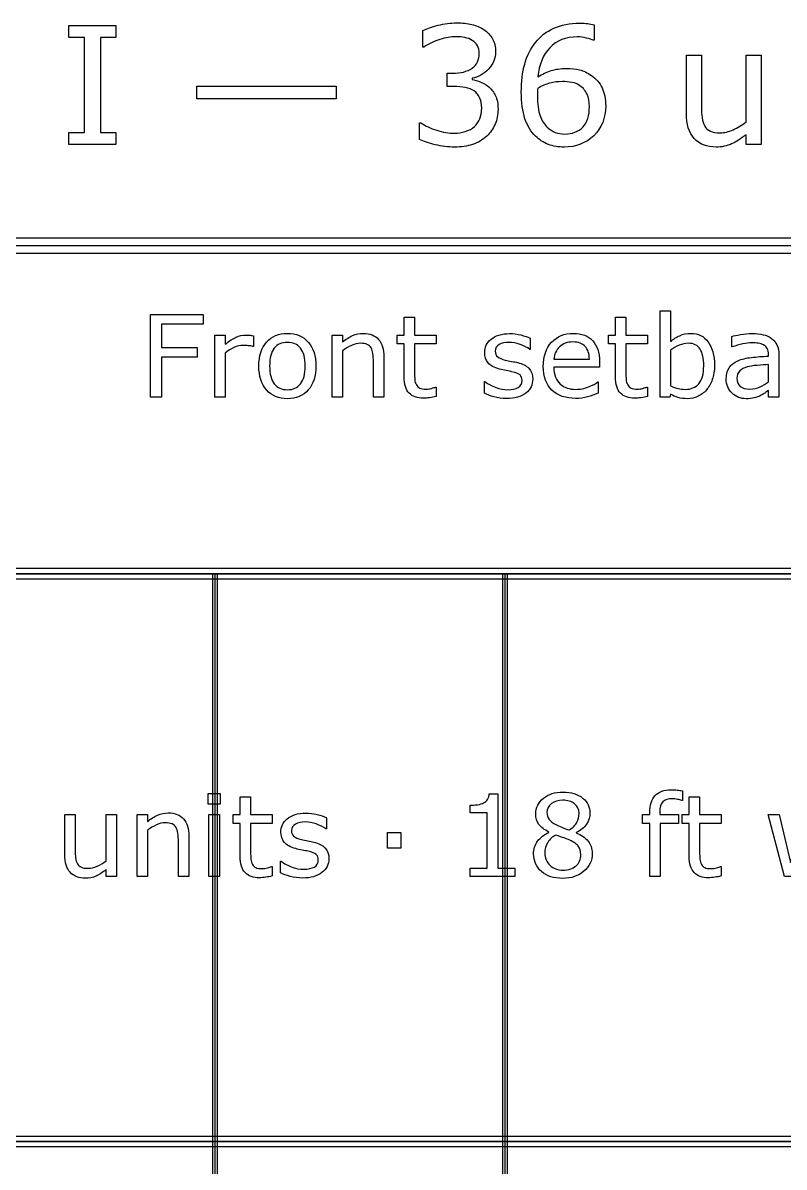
# Model space of a CAD drawing. Extents: x -13 to 750, y 12 to 2314.
# Drawn here: x 103.8 to 164.1, y 2222.9 to 2313.5 of the extents above; entities that cross this region are included whole.
import ezdxf

# ---------------------------------------------------------------- set-up
doc = ezdxf.new("R2010")
doc.units = 0
doc.layers.get('0').update_dxf_attribs({"linetype": 'CONTINUOUS'})

msp = doc.modelspace()

# ---------------------------------------------------------------- linework, layer by layer
at = {"color": 7}
for points in [[(111.15381, 2303.89), (107.42139, 2303.89), (107.42139, 2304.854844), (108.65918, 2304.854844), (108.65918, 2312.376816), (107.42139, 2312.376816), (107.42139, 2313.34166), (111.15381, 2313.34166), (111.15381, 2312.376816), (109.91602, 2312.376816), (109.91602, 2304.854844), (111.15381, 2304.854844)], [(128.62256, 2307.520859), (117.56494, 2307.520859), (117.56494, 2308.536484), (128.62256, 2308.536484)], [(140.75289, 2308.441268), (140.75289, 2308.441268)], [(149.98875, 2306.955919), (149.98875, 2306.955919)], [(43.400391, 2296.489609), (43.400391, 1844.29039), (268.59961, 1844.29039), (268.59961, 2296.489609)], [(44, 2295.89), (268, 2295.89), (268, 2269.89), (44, 2269.89)], [(44.599609, 2295.290391), (267.40039, 2295.290391), (267.40039, 1845.48961), (44.599609, 1845.48961)], [(118.06421, 2289.66002), (114.75513, 2289.66002), (114.75513, 2287.814316), (117.59839, 2287.814316), (117.59839, 2287.040879), (114.75513, 2287.040879), (114.75513, 2283.89), (113.88501, 2283.89), (113.88501, 2290.433457), (118.06421, 2290.433457)], [(126.16333, 2286.342148), (126.16333, 2286.342148)], [(127.01587, 2286.342148), (127.01587, 2286.342148)], [(157.7644, 2286.359738), (157.7644, 2286.359738)], [(158.61694, 2286.381699), (158.61694, 2286.381699)], [(144.20719, 2285.305034), (144.20719, 2285.305034)], [(162.89722, 2285.098494), (162.89722, 2285.098494)], [(43.599609, 2270.290391), (43.599609, 2224.489609), (268.40039, 2224.489609), (268.40039, 2270.290391)], [(44, 2269.89), (268, 2269.89), (268, 2224.89), (44, 2224.89)], [(118.80078, 2269.89), (118.80078, 2011.89), (119.19922, 2011.89), (119.19922, 2269.89)], [(141.80078, 2269.89), (141.80078, 2011.89), (142.19922, 2011.89), (142.19922, 2269.89)], [(44.400391, 2269.489609), (267.59961, 2269.489609), (267.59961, 2225.290391), (44.400391, 2225.290391)], [(119.40674, 2251.620469), (118.4751, 2251.620469), (118.4751, 2252.477402), (119.40674, 2252.477402)], [(119.354, 2245.89), (118.52783, 2245.89), (118.52783, 2250.798691), (119.354, 2250.798691)], [(147.87891, 2250.908555), (147.87891, 2250.908555)], [(169.48242, 2250.798691), (168.20361, 2245.89), (167.43896, 2245.89), (166.17773, 2249.673691), (164.92529, 2245.89), (164.16504, 2245.89), (162.87305, 2250.798691), (163.73437, 2250.798691), (164.63525, 2246.997422), (165.86133, 2250.798691), (166.54248, 2250.798691), (167.79932, 2246.997422), (168.65186, 2250.798691)], [(133.7373, 2248.1356), (132.68701, 2248.1356), (132.68701, 2249.379253), (133.7373, 2249.379253)], [(128.04199, 2247.305044), (128.04199, 2247.305044)], [(148.01514, 2247.630234), (148.01514, 2247.630234)], [(148.92041, 2247.71373), (148.92041, 2247.71373)], [(44, 2224.89), (268, 2224.89), (268, 2198.89), (44, 2198.89)]]:
    msp.add_lwpolyline(points, close=True, dxfattribs=at)
for points in [[(149.06836, 2313.373397), (149.06836, 2312.160995), (149.00486, 2312.160995)], [(135.56053, 2311.615099), (135.49703, 2311.615099), (135.49703, 2312.941759)], [(156.38721, 2306.378281), (156.38721, 2310.980332), (157.58057, 2310.980332), (157.58057, 2306.943223)], [(161.12258, 2305.686387), (161.12258, 2310.980332), (162.31594, 2310.980332), (162.31592, 2303.89)], [(137.97898, 2308.492049), (137.40769, 2308.492049), (137.40769, 2309.54576), (137.85203, 2309.54576)], [(139.38814, 2309.14586), (139.38814, 2309.05699)], [(148.70049, 2306.905142), (148.7002, 2306.905138)], [(135.22412, 2304.289902), (135.22412, 2305.616563), (135.31932, 2305.616563)], [(162.31592, 2303.89), (161.12256, 2303.89), (161.12256, 2304.677109)], [(155.12329, 2284.118521), (155.07056, 2283.89), (154.29712, 2283.89), (154.29712, 2290.727891), (155.12329, 2290.727891), (155.12329, 2288.284531)], [(134.00757, 2285.49401), (134.00757, 2288.104361), (133.44946, 2288.104361), (133.44946, 2288.798697), (134.00757, 2288.798697), (134.00757, 2290.209342), (134.83374, 2290.209342), (134.83374, 2288.798697), (136.53882, 2288.798697), (136.53882, 2288.104361), (134.83374, 2288.104361), (134.83374, 2285.867545)], [(150.76831, 2285.49401), (150.76831, 2288.104361), (150.21021, 2288.104361), (150.21021, 2288.798697), (150.76831, 2288.798697), (150.76831, 2290.209342), (151.59448, 2290.209342), (151.59448, 2288.798697), (153.29956, 2288.798697), (153.29956, 2288.104361), (151.59448, 2288.104361), (151.59448, 2285.867545)], [(119.81767, 2287.374857), (119.81767, 2283.89), (118.9915, 2283.89), (118.9915, 2288.798691), (119.81767, 2288.798691), (119.81767, 2288.073594)], [(122.05448, 2288.745961), (122.05444, 2287.897813)], [(129.1208, 2287.555044), (129.1208, 2283.89), (128.29463, 2283.89), (128.29463, 2288.798691), (129.1208, 2288.798691), (129.1208, 2288.25377)], [(160.02759, 2287.853873), (159.98369, 2287.853873), (159.98369, 2288.693229)], [(122.05444, 2287.897813), (122.01054, 2287.897813)], [(144.01388, 2288.548198), (144.01388, 2287.664897), (143.96988, 2287.664897)], [(132.39912, 2287.076035), (132.39917, 2283.89)], [(145.88159, 2286.89147), (148.69409, 2286.89147)], [(155.12329, 2287.590202), (155.12329, 2284.777702)], [(162.89722, 2287.133166), (162.89722, 2287.260607)], [(163.71904, 2287.22106), (163.71899, 2283.89)], [(132.39917, 2283.89), (131.573, 2283.89), (131.573, 2286.684922)], [(149.49829, 2286.258657), (145.88159, 2286.258657)], [(149.49825, 2286.7069), (149.49829, 2286.258657)], [(162.89722, 2285.098496), (162.89722, 2286.465195)], [(140.37085, 2284.184439), (140.37085, 2285.11168), (140.41475, 2285.11168)], [(149.35767, 2285.089712), (149.40157, 2285.089712), (149.40157, 2284.188833)], [(136.49489, 2284.67663), (136.53879, 2284.67663), (136.53882, 2283.93395)], [(153.25564, 2284.67663), (153.29954, 2284.67663), (153.29956, 2283.93395)], [(163.71899, 2283.89), (162.89722, 2283.89), (162.89722, 2284.412949)], [(119, 2269.89), (119, 2011.89)], [(142, 2269.89), (142, 2011.89)], [(140.75977, 2252.455434), (141.44092, 2252.455434), (141.44092, 2246.557973), (142.77686, 2246.557973), (142.77686, 2245.89)], [(156.07466, 2252.683946), (156.07471, 2251.928086)], [(121.00635, 2247.494), (121.00635, 2250.104351), (120.44824, 2250.104351), (120.44824, 2250.798687), (121.00635, 2250.798687), (121.00635, 2252.209332), (121.83252, 2252.209332), (121.83252, 2250.798687), (123.5376, 2250.798687), (123.5376, 2250.104351), (121.83252, 2250.104351), (121.83252, 2247.867535)], [(142.77686, 2245.89), (139.23486, 2245.89), (139.23486, 2246.557969), (140.59717, 2246.557969), (140.59717, 2250.943711), (139.23486, 2250.943711), (139.23486, 2251.541367)], [(156.07471, 2251.928086), (156.03071, 2251.928086)], [(156.61523, 2247.494005), (156.61523, 2250.104356), (156.05713, 2250.104356), (156.05713, 2250.798692), (156.61523, 2250.798692), (156.61523, 2252.209337), (157.44141, 2252.209337), (157.44141, 2250.798692), (159.14648, 2250.798692), (159.14648, 2250.104356), (157.44141, 2250.104356), (157.44141, 2247.86754)], [(107.09326, 2247.612656), (107.09326, 2250.798691), (107.91943, 2250.798691), (107.91943, 2248.00377)], [(110.37162, 2247.133652), (110.37162, 2250.798691), (111.19779, 2250.798691), (111.19775, 2245.89)], [(113.64985, 2249.555044), (113.64985, 2245.89), (112.82368, 2245.89), (112.82368, 2250.798691), (113.64985, 2250.798691), (113.64985, 2250.25377)], [(154.27729, 2250.965687), (154.27729, 2250.798694), (155.76704, 2250.798694), (155.76704, 2250.104358), (154.30366, 2250.104358), (154.30366, 2245.89), (153.47749, 2245.89), (153.47749, 2250.104355), (152.91938, 2250.104355), (152.91938, 2250.798691), (153.47749, 2250.798691), (153.47749, 2250.961289)], [(127.84859, 2250.548208), (127.84859, 2249.664907), (127.80469, 2249.664907)], [(116.92817, 2249.076035), (116.92822, 2245.89)], [(145.47949, 2249.383652), (145.47949, 2249.410022)], [(147.65479, 2249.374865), (147.65479, 2249.348495)], [(116.92822, 2245.89), (116.10205, 2245.89), (116.10205, 2248.684922)], [(124.20557, 2246.184429), (124.20557, 2247.11168), (124.24947, 2247.11168)], [(111.19775, 2245.89), (110.37158, 2245.89), (110.37158, 2246.434922)], [(123.49367, 2246.67662), (123.53757, 2246.67662), (123.5376, 2245.93394)], [(159.10257, 2246.676625), (159.14647, 2246.676625), (159.14648, 2245.933945)]]:
    msp.add_lwpolyline(points, dxfattribs=at)
for points in [[(135.49703, 2312.941759), (135.797483, 2313.089871), (136.197387, 2313.225288), (136.69674, 2313.348009)], [(136.69674, 2313.348009), (137.20032, 2313.474962), (137.686973, 2313.538438), (138.1567, 2313.538438)], [(138.1567, 2313.538438), (138.61796, 2313.538438), (139.02421, 2313.49612), (139.37545, 2313.411485)], [(139.37545, 2313.411485), (139.726683, 2313.32685), (140.044067, 2313.191433), (140.3276, 2313.005235)], [(145.86914, 2313.113145), (146.457353, 2313.383978), (147.1429, 2313.519395), (147.92578, 2313.519395)], [(147.92578, 2313.519395), (148.175453, 2313.519395), (148.384927, 2313.508815), (148.5542, 2313.487655)], [(148.5542, 2313.487655), (148.723473, 2313.466495), (148.89486, 2313.428409), (149.06836, 2313.373397)], [(136.84275, 2312.224474), (136.38995, 2312.080593), (135.962543, 2311.877468), (135.56053, 2311.615099)], [(138.12498, 2312.440294), (137.72296, 2312.440294), (137.29555, 2312.368354), (136.84275, 2312.224474)], [(138.82957, 2312.376814), (138.62221, 2312.419134), (138.387347, 2312.440294), (138.12498, 2312.440294)], [(139.41355, 2312.148299), (139.231583, 2312.258325), (139.036923, 2312.334497), (138.82957, 2312.376814)], [(140.3276, 2313.005235), (140.632287, 2312.80211), (140.862917, 2312.556668), (141.01949, 2312.268907)], [(141.01949, 2312.268907), (141.176063, 2311.981147), (141.25435, 2311.644721), (141.25435, 2311.25963)], [(144.42822, 2311.995957), (144.80062, 2312.474147), (145.280927, 2312.846543), (145.86914, 2313.113145)], [(147.73533, 2312.427599), (146.825503, 2312.427599), (146.099757, 2312.141954), (145.55809, 2311.570665)], [(148.46531, 2312.338729), (148.22833, 2312.397976), (147.985003, 2312.427599), (147.73533, 2312.427599)], [(149.00486, 2312.160995), (148.886373, 2312.224468), (148.706523, 2312.283713), (148.46531, 2312.338729)], [(139.8198, 2311.723006), (139.722473, 2311.896509), (139.587057, 2312.038273), (139.41355, 2312.148299)], [(139.9658, 2311.126326), (139.9658, 2311.354842), (139.917133, 2311.553735), (139.8198, 2311.723006)], [(143.56494, 2310.269395), (143.746907, 2310.916856), (144.034667, 2311.492376), (144.42822, 2311.995957)], [(145.55809, 2311.570665), (145.016423, 2311.003608), (144.701153, 2310.235541), (144.61228, 2309.266466)], [(139.38816, 2309.945662), (139.773253, 2310.216495), (139.9658, 2310.61005), (139.9658, 2311.126326)], [(141.25435, 2311.25963), (141.25435, 2310.734891), (141.068153, 2310.275743), (140.69576, 2309.882188)], [(137.85203, 2309.54576), (138.495257, 2309.54576), (139.0073, 2309.679061), (139.38816, 2309.945662)], [(140.69576, 2309.882188), (140.327593, 2309.492865), (139.89172, 2309.247423), (139.38814, 2309.14586)], [(143.29834, 2308.041367), (143.29834, 2308.879258), (143.387207, 2309.621934), (143.56494, 2310.269395)], [(144.61228, 2309.266466), (144.967753, 2309.482286), (145.316877, 2309.645209), (145.65965, 2309.755235)], [(145.65965, 2309.755235), (146.006657, 2309.869493), (146.406557, 2309.926622), (146.85935, 2309.926622)], [(146.85935, 2309.926622), (147.26137, 2309.926622), (147.614723, 2309.888536), (147.91941, 2309.812364)], [(147.91941, 2309.812364), (148.22833, 2309.740424), (148.543597, 2309.592312), (148.86521, 2309.368028)], [(139.38814, 2309.05699), (139.591267, 2309.023137), (139.824017, 2308.951197), (140.08639, 2308.84117)], [(140.08639, 2308.84117), (140.348757, 2308.735375), (140.570923, 2308.602075), (140.75289, 2308.441268)], [(145.55811, 2308.758657), (145.24919, 2308.674022), (144.931807, 2308.542837), (144.60596, 2308.365103)], [(146.56104, 2308.88561), (146.201333, 2308.88561), (145.867023, 2308.843292), (145.55811, 2308.758657)], [(147.30371, 2308.82213), (147.06673, 2308.86445), (146.819173, 2308.88561), (146.56104, 2308.88561)], [(147.95117, 2308.555528), (147.75651, 2308.690945), (147.54069, 2308.779812), (147.30371, 2308.82213)], [(148.86521, 2309.368028), (149.23761, 2309.10989), (149.516907, 2308.784044), (149.7031, 2308.390489)], [(138.85496, 2308.415879), (138.584127, 2308.466659), (138.292133, 2308.492049), (137.97898, 2308.492049)], [(139.54685, 2308.149277), (139.356423, 2308.280462), (139.125793, 2308.36933), (138.85496, 2308.415879)], [(139.99119, 2307.622422), (139.885397, 2307.846706), (139.737283, 2308.022324), (139.54685, 2308.149277)], [(140.75293, 2308.44127), (140.956057, 2308.259303), (141.12321, 2308.030788), (141.25439, 2307.755723)], [(141.25439, 2307.755723), (141.385577, 2307.480658), (141.45117, 2307.125189), (141.45117, 2306.689316)], [(143.59033, 2305.946641), (143.39567, 2306.526394), (143.29834, 2307.224636), (143.29834, 2308.041367)], [(144.58686, 2308.092153), (144.58286, 2308.007518), (144.58086, 2307.899608), (144.58086, 2307.768423)], [(144.58086, 2307.768423), (144.58086, 2307.099803), (144.648567, 2306.570832), (144.78398, 2306.181509)], [(144.60596, 2308.365103), (144.597493, 2308.272004), (144.591127, 2308.18102), (144.58686, 2308.092153)], [(148.52246, 2307.882677), (148.4082, 2308.140815), (148.21777, 2308.365099), (147.95117, 2308.555528)], [(148.7002, 2306.905138), (148.7002, 2307.298693), (148.640953, 2307.624539), (148.52246, 2307.882677)], [(149.7031, 2308.390489), (149.893533, 2307.996934), (149.98875, 2307.518744), (149.98875, 2306.955919)], [(140.15623, 2306.784531), (140.15623, 2307.123073), (140.101217, 2307.40237), (139.99119, 2307.622422)], [(140.01023, 2305.933945), (140.107563, 2306.158229), (140.15623, 2306.441758), (140.15623, 2306.784531)], [(148.17363, 2305.286489), (148.52487, 2305.663117), (148.70049, 2306.202668), (148.70049, 2306.905142)], [(149.98877, 2306.955918), (149.98877, 2305.995306), (149.671387, 2305.210313), (149.03662, 2304.600938)], [(157.58057, 2306.943223), (157.58057, 2306.583522), (157.597503, 2306.274603), (157.63137, 2306.016465)], [(139.57859, 2305.318223), (139.773257, 2305.504421), (139.917137, 2305.709662), (140.01023, 2305.933945)], [(141.45117, 2306.689316), (141.45117, 2306.257675), (141.372883, 2305.862005), (141.21631, 2305.502305)], [(144.43457, 2304.550156), (144.070637, 2304.901393), (143.789223, 2305.366888), (143.59033, 2305.946641)], [(144.78398, 2306.181509), (144.923627, 2305.796418), (145.114057, 2305.49173), (145.35527, 2305.267446)], [(157.00928, 2304.372422), (156.594567, 2304.829453), (156.38721, 2305.498073), (156.38721, 2306.378281)], [(157.63137, 2306.016465), (157.665237, 2305.762558), (157.737177, 2305.544622), (157.84719, 2305.362656)], [(135.31932, 2305.616563), (135.67902, 2305.379584), (136.102197, 2305.182806), (136.58885, 2305.02623)], [(136.58885, 2305.02623), (137.075503, 2304.869655), (137.54523, 2304.791367), (137.99803, 2304.791367)], [(138.84861, 2304.924668), (139.14907, 2305.013535), (139.392397, 2305.14472), (139.57859, 2305.318223)], [(141.21631, 2305.502305), (141.059737, 2305.142604), (140.839683, 2304.829453), (140.55615, 2304.562852)], [(145.35527, 2305.267446), (145.54993, 2305.081249), (145.759403, 2304.943716), (145.98369, 2304.854849)], [(146.72636, 2304.727896), (147.339967, 2304.727896), (147.82239, 2304.914094), (148.17363, 2305.286489)], [(157.84719, 2305.362656), (157.961443, 2305.176458), (158.109553, 2305.041041), (158.29152, 2304.956406)], [(159.08498, 2304.829453), (159.3939, 2304.829453), (159.730327, 2304.909857), (160.09426, 2305.070664)], [(160.09426, 2305.070664), (160.46242, 2305.231471), (160.805193, 2305.436712), (161.12258, 2305.686387)], [(136.47461, 2303.883652), (135.966797, 2304.006373), (135.549967, 2304.14179), (135.22412, 2304.289902)], [(137.99803, 2304.791367), (138.26463, 2304.791367), (138.548157, 2304.835801), (138.84861, 2304.924668)], [(140.55615, 2304.562852), (140.23877, 2304.266628), (139.86426, 2304.046576), (139.43262, 2303.902695)], [(145.44385, 2303.909043), (145.06299, 2304.052923), (144.726563, 2304.266627), (144.43457, 2304.550156)], [(145.98369, 2304.854849), (146.212203, 2304.770214), (146.45976, 2304.727896), (146.72636, 2304.727896)], [(149.03662, 2304.600938), (148.406087, 2303.995795), (147.631673, 2303.693223), (146.71338, 2303.693223)], [(158.74854, 2303.693223), (158.003747, 2303.693223), (157.423993, 2303.919623), (157.00928, 2304.372422)], [(158.29152, 2304.956406), (158.473487, 2304.871771), (158.737973, 2304.829453), (159.08498, 2304.829453)], [(161.12256, 2304.677109), (160.72054, 2304.359726), (160.33545, 2304.1164), (159.96729, 2303.947129)], [(138.02344, 2303.693223), (137.4987, 2303.693223), (136.982423, 2303.756699), (136.47461, 2303.883652)], [(139.43262, 2303.902695), (139.005207, 2303.763047), (138.53548, 2303.693223), (138.02344, 2303.693223)], [(146.71338, 2303.693223), (146.247887, 2303.693223), (145.82471, 2303.765163), (145.44385, 2303.909043)], [(159.96729, 2303.947129), (159.599123, 2303.777858), (159.192873, 2303.693223), (158.74854, 2303.693223)], [(120.68339, 2288.631699), (120.935343, 2288.743027), (121.19169, 2288.798691), (121.45243, 2288.798691)], [(121.45243, 2288.798691), (121.595983, 2288.798691), (121.699987, 2288.794298), (121.76444, 2288.785511)], [(121.76444, 2288.785511), (121.828907, 2288.779644), (121.925587, 2288.766461), (122.05448, 2288.745961)], [(123.09595, 2288.236191), (123.506103, 2288.702012), (124.05835, 2288.934922), (124.75269, 2288.934922)], [(124.75269, 2288.934922), (125.441163, 2288.934922), (125.990477, 2288.702012), (126.40063, 2288.236191)], [(129.1208, 2288.25377), (129.378613, 2288.467637), (129.645213, 2288.634629), (129.9206, 2288.754746)], [(129.9206, 2288.754746), (130.195993, 2288.874863), (130.47871, 2288.934922), (130.76875, 2288.934922)], [(130.76875, 2288.934922), (131.299023, 2288.934922), (131.70332, 2288.775254), (131.98164, 2288.455918)], [(140.89815, 2288.469097), (141.062217, 2288.606792), (141.270227, 2288.715191), (141.52218, 2288.794292)], [(141.52218, 2288.794292), (141.77706, 2288.876323), (142.06124, 2288.917339), (142.37472, 2288.917339)], [(142.37472, 2288.917339), (142.667687, 2288.917339), (142.963583, 2288.880718), (143.26241, 2288.807475)], [(143.26241, 2288.807475), (143.56417, 2288.737163), (143.81466, 2288.650737), (144.01388, 2288.548198)], [(145.69698, 2288.227407), (146.136433, 2288.699087), (146.713583, 2288.934927), (147.42843, 2288.934927)], [(147.42843, 2288.934927), (148.090537, 2288.934927), (148.6003, 2288.741568), (148.95772, 2288.354849)], [(155.12329, 2288.284531), (155.354737, 2288.474961), (155.60083, 2288.630235), (155.86157, 2288.750352)], [(155.86157, 2288.750352), (156.122317, 2288.873399), (156.415287, 2288.934922), (156.74048, 2288.934922)], [(156.74048, 2288.934922), (157.32056, 2288.934922), (157.77759, 2288.712266), (158.11157, 2288.266953)], [(159.98369, 2288.693229), (160.144823, 2288.737176), (160.377733, 2288.785515), (160.68242, 2288.838248)], [(160.68242, 2288.838248), (160.987107, 2288.890981), (161.2874, 2288.917348), (161.5833, 2288.917348)], [(161.5833, 2288.917348), (161.929007, 2288.917348), (162.2293, 2288.888051), (162.48418, 2288.829458)], [(162.48418, 2288.829458), (162.741993, 2288.773791), (162.96465, 2288.677112), (163.15215, 2288.539419)], [(119.81767, 2288.073594), (120.14579, 2288.337266), (120.434363, 2288.523301), (120.68339, 2288.631699)], [(120.50321, 2287.809916), (120.26591, 2287.698588), (120.037397, 2287.553568), (119.81767, 2287.374857)], [(121.2415, 2287.981303), (120.986613, 2287.981303), (120.740517, 2287.924174), (120.50321, 2287.809916)], [(121.65019, 2287.959333), (121.53593, 2287.97398), (121.3997, 2287.981303), (121.2415, 2287.981303)], [(122.01054, 2287.897813), (121.887493, 2287.927113), (121.767377, 2287.94762), (121.65019, 2287.959333)], [(122.48511, 2286.342148), (122.48511, 2287.141953), (122.688723, 2287.7733), (123.09595, 2288.236191)], [(123.70679, 2287.757188), (123.460697, 2287.449571), (123.33765, 2286.977891), (123.33765, 2286.342148)], [(124.75269, 2288.223008), (124.304443, 2288.223008), (123.95581, 2288.067735), (123.70679, 2287.757188)], [(125.78979, 2287.757188), (125.54077, 2288.067735), (125.19507, 2288.223008), (124.75269, 2288.223008)], [(126.16333, 2286.342148), (126.16333, 2286.977891), (126.038817, 2287.449571), (125.78979, 2287.757188)], [(126.40063, 2288.236191), (126.81079, 2287.7733), (127.01587, 2287.141953), (127.01587, 2286.342148)], [(129.82832, 2287.981314), (129.582227, 2287.869985), (129.346387, 2287.727895), (129.1208, 2287.555044)], [(130.53584, 2288.148306), (130.310253, 2288.148306), (130.074413, 2288.092642), (129.82832, 2287.981314)], [(131.07197, 2288.056016), (130.934277, 2288.117543), (130.755567, 2288.148306), (130.53584, 2288.148306)], [(131.38838, 2287.783555), (131.315133, 2287.906602), (131.209663, 2287.997422), (131.07197, 2288.056016)], [(131.5334, 2287.317734), (131.507067, 2287.516953), (131.458727, 2287.672227), (131.38838, 2287.783555)], [(131.98164, 2288.455918), (132.25996, 2288.136582), (132.39912, 2287.676621), (132.39912, 2287.076035)], [(140.39278, 2287.418804), (140.39278, 2287.620952), (140.433797, 2287.811382), (140.51583, 2287.990093)], [(140.51583, 2287.990093), (140.60079, 2288.168804), (140.72823, 2288.328472), (140.89815, 2288.469097)], [(141.54849, 2288.042827), (141.340483, 2287.928569), (141.23648, 2287.757182), (141.23648, 2287.528667)], [(142.31314, 2288.218608), (142.011387, 2288.218608), (141.756503, 2288.160014), (141.54849, 2288.042827)], [(143.20084, 2288.056011), (142.89908, 2288.164409), (142.60318, 2288.218608), (142.31314, 2288.218608)], [(143.96988, 2287.664897), (143.75894, 2287.820171), (143.502593, 2287.950542), (143.20084, 2288.056011)], [(145.0422, 2286.315786), (145.0422, 2287.118521), (145.26046, 2287.755728), (145.69698, 2288.227407)], [(146.32544, 2287.862661), (146.0647, 2287.601919), (145.91675, 2287.278189), (145.88159, 2286.89147)], [(147.38452, 2288.253775), (146.94214, 2288.253775), (146.589113, 2288.123404), (146.32544, 2287.862661)], [(148.3645, 2287.897818), (148.150633, 2288.135123), (147.823973, 2288.253775), (147.38452, 2288.253775)], [(148.69409, 2286.89147), (148.691423, 2287.325063), (148.58156, 2287.660513), (148.3645, 2287.897818)], [(148.95772, 2288.354849), (149.318073, 2287.96813), (149.49825, 2287.418814), (149.49825, 2286.7069)], [(155.80884, 2287.990105), (155.562747, 2287.887566), (155.33423, 2287.754265), (155.12329, 2287.590202)], [(156.53833, 2288.148308), (156.298097, 2288.148308), (156.054933, 2288.095574), (155.80884, 2287.990105)], [(157.47437, 2287.691277), (157.28101, 2287.995964), (156.968997, 2288.148308), (156.53833, 2288.148308)], [(158.11157, 2288.266953), (158.448483, 2287.82164), (158.61694, 2287.193222), (158.61694, 2286.381699)], [(160.85376, 2288.099967), (160.58716, 2288.0443), (160.31177, 2287.962269), (160.02759, 2287.853873)], [(161.57886, 2288.187857), (161.36206, 2288.187857), (161.12036, 2288.15856), (160.85376, 2288.099967)], [(162.09302, 2288.152697), (161.928953, 2288.176137), (161.757567, 2288.187857), (161.57886, 2288.187857)], [(162.51489, 2288.016467), (162.397703, 2288.08385), (162.25708, 2288.12926), (162.09302, 2288.152697)], [(162.79614, 2287.726428), (162.731673, 2287.849475), (162.637923, 2287.946154), (162.51489, 2288.016467)], [(163.15215, 2288.539419), (163.336723, 2288.404654), (163.477347, 2288.230337), (163.57402, 2288.01647)], [(163.57402, 2288.01647), (163.6707, 2287.802603), (163.71904, 2287.537466), (163.71904, 2287.22106)], [(131.573, 2286.684922), (131.573, 2286.910508), (131.5598, 2287.121445), (131.5334, 2287.317734)], [(140.66085, 2286.601421), (140.482137, 2286.824077), (140.39278, 2287.096538), (140.39278, 2287.418804)], [(141.23648, 2287.528667), (141.23648, 2287.326518), (141.29947, 2287.174175), (141.42545, 2287.071636)], [(141.42545, 2287.071636), (141.548497, 2286.969097), (141.747713, 2286.8856), (142.0231, 2286.821147)], [(157.7644, 2286.359734), (157.7644, 2286.945671), (157.667723, 2287.389519), (157.47437, 2287.691277)], [(160.47144, 2286.759631), (160.770267, 2286.891467), (161.129153, 2286.980822), (161.5481, 2287.027697)], [(161.5481, 2287.027697), (161.96704, 2287.07457), (162.416747, 2287.109727), (162.89722, 2287.133166)], [(162.89722, 2287.260607), (162.89722, 2287.448107), (162.863527, 2287.603381), (162.79614, 2287.726428)], [(123.09595, 2284.448105), (122.688723, 2284.910996), (122.48511, 2285.542343), (122.48511, 2286.342148)], [(123.33765, 2286.342148), (123.33765, 2285.726914), (123.46216, 2285.259629), (123.71118, 2284.940293)], [(125.7854, 2284.935898), (126.037353, 2285.252305), (126.16333, 2285.721055), (126.16333, 2286.342148)], [(127.01587, 2286.342148), (127.01587, 2285.542343), (126.81079, 2284.910996), (126.40063, 2284.448105)], [(141.57931, 2286.100444), (141.148643, 2286.214702), (140.84249, 2286.381694), (140.66085, 2286.601421)], [(142.09347, 2285.986186), (141.90597, 2286.021346), (141.734583, 2286.059432), (141.57931, 2286.100444)], [(142.0231, 2286.821147), (142.175447, 2286.785994), (142.34537, 2286.750838), (142.53287, 2286.715679)], [(142.55489, 2285.893906), (142.437703, 2285.920273), (142.283897, 2285.951033), (142.09347, 2285.986186)], [(142.53287, 2286.715679), (142.723297, 2286.680519), (142.8815, 2286.648292), (143.00748, 2286.618999)], [(143.00748, 2286.618999), (143.391267, 2286.531108), (143.687163, 2286.380229), (143.89517, 2286.166362)], [(143.89517, 2286.166362), (144.103183, 2285.949565), (144.20719, 2285.662456), (144.20719, 2285.305034)], [(145.72774, 2284.434927), (145.270713, 2284.87731), (145.0422, 2285.504263), (145.0422, 2286.315786)], [(145.88159, 2286.258657), (145.88159, 2285.9569), (145.927, 2285.693228), (146.01782, 2285.467642)], [(157.37329, 2284.944699), (157.63403, 2285.246456), (157.7644, 2285.718136), (157.7644, 2286.359738)], [(158.61694, 2286.381704), (158.61694, 2285.971548), (158.558347, 2285.602407), (158.44116, 2285.274282)], [(159.54858, 2285.31383), (159.54858, 2285.685901), (159.627683, 2285.986194), (159.78589, 2286.214709)], [(159.78589, 2286.214709), (159.947023, 2286.446154), (160.17554, 2286.627795), (160.47144, 2286.759631)], [(160.62085, 2285.955428), (160.474363, 2285.814803), (160.40112, 2285.619978), (160.40112, 2285.370955)], [(161.19653, 2286.271834), (160.95923, 2286.204451), (160.767337, 2286.098983), (160.62085, 2285.955428)], [(162.00513, 2286.399275), (161.665283, 2286.369975), (161.39575, 2286.327495), (161.19653, 2286.271834)], [(162.89722, 2286.465195), (162.645267, 2286.450548), (162.347903, 2286.428575), (162.00513, 2286.399275)], [(134.39868, 2284.197623), (134.13794, 2284.467154), (134.00757, 2284.899283), (134.00757, 2285.49401)], [(134.83374, 2285.867545), (134.83374, 2285.609732), (134.839607, 2285.407584), (134.85134, 2285.2611)], [(134.85134, 2285.2611), (134.863073, 2285.117545), (134.90409, 2284.98278), (134.97439, 2284.856803)], [(140.41475, 2285.11168), (140.675497, 2284.915391), (140.965537, 2284.758652), (141.28487, 2284.641465)], [(143.19649, 2285.639023), (143.085163, 2285.738633), (142.871297, 2285.823594), (142.55489, 2285.893906)], [(143.05587, 2284.645859), (143.26095, 2284.763047), (143.36349, 2284.947617), (143.36349, 2285.19957)], [(143.36349, 2285.19957), (143.36349, 2285.392929), (143.307823, 2285.539414), (143.19649, 2285.639023)], [(144.20728, 2285.305044), (144.20728, 2284.856802), (144.021243, 2284.489126), (143.64917, 2284.202017)], [(146.01782, 2285.467642), (146.10864, 2285.244985), (146.233153, 2285.06188), (146.39136, 2284.918325)], [(148.63257, 2284.694204), (148.97241, 2284.82897), (149.21411, 2284.960806), (149.35767, 2285.089712)], [(151.15942, 2284.197623), (150.89868, 2284.467154), (150.76831, 2284.899283), (150.76831, 2285.49401)], [(151.59448, 2285.867545), (151.59448, 2285.609732), (151.600347, 2285.407584), (151.61208, 2285.2611)], [(151.61208, 2285.2611), (151.623813, 2285.117545), (151.66483, 2284.98278), (151.73513, 2284.856803)], [(158.44116, 2285.274282), (158.326907, 2284.946157), (158.171633, 2284.670767), (157.97534, 2284.44811)], [(160.01001, 2284.193225), (159.70239, 2284.486194), (159.54858, 2284.859729), (159.54858, 2285.31383)], [(160.40112, 2285.370955), (160.40112, 2285.089705), (160.486083, 2284.877303), (160.65601, 2284.733748)], [(162.22925, 2284.689803), (162.469483, 2284.80406), (162.69214, 2284.940291), (162.89722, 2285.098494)], [(124.75269, 2283.75377), (124.05835, 2283.75377), (123.506103, 2283.985215), (123.09595, 2284.448105)], [(123.71118, 2284.940293), (123.960207, 2284.623887), (124.307377, 2284.465684), (124.75269, 2284.465684)], [(124.75269, 2284.465684), (125.192143, 2284.465684), (125.53638, 2284.622422), (125.7854, 2284.935898)], [(126.40063, 2284.448105), (125.990477, 2283.985215), (125.441163, 2283.75377), (124.75269, 2283.75377)], [(135.54126, 2283.793326), (135.04028, 2283.793326), (134.65942, 2283.928092), (134.39868, 2284.197623)], [(134.97439, 2284.856803), (135.038857, 2284.739616), (135.126747, 2284.65319), (135.23806, 2284.597526)], [(135.23806, 2284.597526), (135.352313, 2284.544793), (135.525163, 2284.518426), (135.75661, 2284.518426)], [(135.75661, 2284.518426), (135.891377, 2284.518426), (136.032003, 2284.537469), (136.17849, 2284.575556)], [(136.17849, 2284.575556), (136.32497, 2284.616569), (136.430437, 2284.650261), (136.49489, 2284.67663)], [(141.1311, 2283.898794), (140.829347, 2283.986685), (140.57593, 2284.0819), (140.37085, 2284.184439)], [(141.28487, 2284.641465), (141.60421, 2284.527207), (141.910363, 2284.470078), (142.20333, 2284.470078)], [(143.64917, 2284.202017), (143.28003, 2283.914908), (142.77466, 2283.771353), (142.13306, 2283.771353)], [(142.20333, 2284.470078), (142.56661, 2284.470078), (142.85079, 2284.528672), (143.05587, 2284.645859)], [(147.63497, 2283.775747), (146.820517, 2283.775747), (146.184773, 2283.995474), (145.72774, 2284.434927)], [(146.39136, 2284.918325), (146.5437, 2284.7777), (146.723873, 2284.672232), (146.93188, 2284.601919)], [(146.93188, 2284.601919), (147.14282, 2284.531606), (147.374267, 2284.49645), (147.62622, 2284.49645)], [(147.62622, 2284.49645), (147.960207, 2284.49645), (148.295657, 2284.562368), (148.63257, 2284.694204)], [(149.40157, 2284.188833), (149.12325, 2284.071646), (148.83907, 2283.973501), (148.54903, 2283.8944)], [(152.302, 2283.793326), (151.801027, 2283.793326), (151.420167, 2283.928092), (151.15942, 2284.197623)], [(151.73513, 2284.856803), (151.799597, 2284.739616), (151.887487, 2284.65319), (151.9988, 2284.597526)], [(151.9988, 2284.597526), (152.11306, 2284.544793), (152.28591, 2284.518426), (152.51735, 2284.518426)], [(152.51735, 2284.518426), (152.652117, 2284.518426), (152.792743, 2284.537469), (152.93923, 2284.575556)], [(152.93923, 2284.575556), (153.085717, 2284.616569), (153.191187, 2284.650261), (153.25564, 2284.67663)], [(155.12329, 2284.777702), (155.357663, 2284.672233), (155.558347, 2284.598991), (155.72534, 2284.557976)], [(155.73853, 2283.854849), (155.530517, 2283.919302), (155.325437, 2284.007193), (155.12329, 2284.118521)], [(155.72534, 2284.557976), (155.89526, 2284.516963), (156.087157, 2284.496456), (156.30103, 2284.496456)], [(156.30103, 2284.496456), (156.758057, 2284.496456), (157.115477, 2284.64587), (157.37329, 2284.944699)], [(157.97534, 2284.44811), (157.767333, 2284.216665), (157.538817, 2284.042349), (157.28979, 2283.925161)], [(161.13501, 2283.753772), (160.69263, 2283.753772), (160.31763, 2283.900256), (160.01001, 2284.193225)], [(160.65601, 2284.733748), (160.82593, 2284.593123), (161.085207, 2284.522811), (161.43384, 2284.522811)], [(161.43384, 2284.522811), (161.72388, 2284.522811), (161.989017, 2284.578475), (162.22925, 2284.689803)], [(162.59839, 2284.202012), (162.475343, 2284.114121), (162.355227, 2284.043809), (162.23804, 2283.991074)], [(162.89722, 2284.412949), (162.823973, 2284.363142), (162.724363, 2284.29283), (162.59839, 2284.202012)], [(136.02905, 2283.832876), (135.84741, 2283.806509), (135.684813, 2283.793326), (135.54126, 2283.793326)], [(136.53882, 2283.93395), (136.383547, 2283.892937), (136.213623, 2283.859245), (136.02905, 2283.832876)], [(142.13306, 2283.771353), (141.769773, 2283.771353), (141.435787, 2283.813833), (141.1311, 2283.898794)], [(148.54903, 2283.8944), (148.25899, 2283.815298), (147.954303, 2283.775747), (147.63497, 2283.775747)], [(152.78979, 2283.832876), (152.60815, 2283.806509), (152.445553, 2283.793326), (152.302, 2283.793326)], [(153.29956, 2283.93395), (153.144287, 2283.892937), (152.974363, 2283.859245), (152.78979, 2283.832876)], [(156.46802, 2283.753775), (156.1897, 2283.753775), (155.946537, 2283.787466), (155.73853, 2283.854849)], [(157.28979, 2283.925161), (157.04077, 2283.810904), (156.766847, 2283.753775), (156.46802, 2283.753775)], [(161.76343, 2283.824082), (161.584717, 2283.777209), (161.375243, 2283.753772), (161.13501, 2283.753772)], [(162.23804, 2283.991074), (162.10034, 2283.923691), (161.942137, 2283.868027), (161.76343, 2283.824082)], [(140.62354, 2251.998402), (140.70264, 2252.11266), (140.74805, 2252.265004), (140.75977, 2252.455434)], [(145.05322, 2252.090686), (145.45752, 2252.418811), (145.97168, 2252.582873), (146.5957, 2252.582873)], [(146.5957, 2252.582873), (147.24902, 2252.582873), (147.770507, 2252.426135), (148.16016, 2252.112658)], [(153.91255, 2252.301621), (154.20259, 2252.615098), (154.621533, 2252.771836), (155.16938, 2252.771836)], [(155.16938, 2252.771836), (155.353953, 2252.771836), (155.519483, 2252.763046), (155.66597, 2252.745466)], [(155.66597, 2252.745466), (155.815383, 2252.727886), (155.951613, 2252.707379), (156.07466, 2252.683946)], [(139.23486, 2251.541367), (139.419433, 2251.541367), (139.617187, 2251.556017), (139.82812, 2251.585317)], [(139.82812, 2251.585317), (140.03906, 2251.617544), (140.19873, 2251.662954), (140.30713, 2251.721547)], [(140.30713, 2251.721547), (140.441897, 2251.794789), (140.547367, 2251.887074), (140.62354, 2251.998402)], [(144.44678, 2250.860217), (144.44678, 2251.352404), (144.648927, 2251.762561), (145.05322, 2252.090686)], [(145.68164, 2251.673203), (145.447267, 2251.497422), (145.33008, 2251.260117), (145.33008, 2250.961289)], [(146.59131, 2251.936875), (146.22217, 2251.936875), (145.918947, 2251.848984), (145.68164, 2251.673203)], [(147.51416, 2251.655625), (147.273927, 2251.843125), (146.96631, 2251.936875), (146.59131, 2251.936875)], [(147.87891, 2250.908555), (147.87891, 2251.222032), (147.757327, 2251.471055), (147.51416, 2251.655625)], [(148.16016, 2252.112658), (148.549807, 2251.799181), (148.74463, 2251.400744), (148.74463, 2250.917346)], [(153.47749, 2250.961289), (153.47749, 2251.544297), (153.62251, 2251.991074), (153.91255, 2252.301621)], [(154.5146, 2251.813831), (154.356393, 2251.658558), (154.27729, 2251.375843), (154.27729, 2250.965687)], [(155.28804, 2252.051136), (154.933547, 2252.051136), (154.675733, 2251.972034), (154.5146, 2251.813831)], [(155.67475, 2252.007186), (155.52827, 2252.036486), (155.399367, 2252.051136), (155.28804, 2252.051136)], [(156.03071, 2251.928086), (155.93989, 2251.954453), (155.821237, 2251.980819), (155.67475, 2252.007186)], [(113.64985, 2250.25377), (113.907663, 2250.467637), (114.174267, 2250.634629), (114.44966, 2250.754746)], [(114.44966, 2250.754746), (114.725047, 2250.874863), (115.00776, 2250.934922), (115.2978, 2250.934922)], [(115.2978, 2250.934922), (115.828073, 2250.934922), (116.23237, 2250.775254), (116.51069, 2250.455918)], [(124.73287, 2250.469107), (124.89693, 2250.606802), (125.104937, 2250.715201), (125.35689, 2250.794302)], [(125.35689, 2250.794302), (125.611777, 2250.876333), (125.895957, 2250.917349), (126.20943, 2250.917349)], [(126.20943, 2250.917349), (126.502403, 2250.917349), (126.798303, 2250.880728), (127.09713, 2250.807485)], [(127.09713, 2250.807485), (127.398883, 2250.737173), (127.64937, 2250.650747), (127.84859, 2250.548208)], [(144.69727, 2250.025256), (144.530277, 2250.247912), (144.44678, 2250.526232), (144.44678, 2250.860217)], [(145.33008, 2250.961289), (145.33008, 2250.750352), (145.388673, 2250.567246), (145.50586, 2250.411973)], [(147.71191, 2250.187852), (147.823243, 2250.395859), (147.87891, 2250.636094), (147.87891, 2250.908555)], [(148.74463, 2250.917346), (148.74463, 2250.621447), (148.652343, 2250.329943), (148.46777, 2250.042834)], [(114.35737, 2249.981314), (114.111277, 2249.869985), (113.875437, 2249.727895), (113.64985, 2249.555044)], [(115.06489, 2250.148306), (114.839303, 2250.148306), (114.603463, 2250.092642), (114.35737, 2249.981314)], [(115.60102, 2250.056016), (115.463327, 2250.117543), (115.284617, 2250.148306), (115.06489, 2250.148306)], [(115.91743, 2249.783555), (115.84419, 2249.906602), (115.73872, 2249.997422), (115.60102, 2250.056016)], [(116.06245, 2249.317734), (116.03605, 2249.516953), (115.98771, 2249.672227), (115.91743, 2249.783555)], [(116.51069, 2250.455918), (116.78901, 2250.136582), (116.92817, 2249.676621), (116.92817, 2249.076035)], [(124.2275, 2249.418814), (124.2275, 2249.620962), (124.268517, 2249.811392), (124.35055, 2249.990103)], [(124.35055, 2249.990103), (124.43551, 2250.168814), (124.56295, 2250.328482), (124.73287, 2250.469107)], [(125.3833, 2250.042837), (125.175293, 2249.928579), (125.07129, 2249.757192), (125.07129, 2249.528677)], [(126.14795, 2250.218618), (125.84619, 2250.218618), (125.591307, 2250.160024), (125.3833, 2250.042837)], [(127.03564, 2250.056021), (126.733887, 2250.164419), (126.43799, 2250.218618), (126.14795, 2250.218618)], [(127.80469, 2249.664907), (127.59375, 2249.820181), (127.3374, 2249.950552), (127.03564, 2250.056021)], [(145.47949, 2249.410022), (145.12793, 2249.597522), (144.86719, 2249.8026), (144.69727, 2250.025256)], [(145.50586, 2250.411973), (145.62598, 2250.259629), (145.806157, 2250.123398), (146.04639, 2250.003281)], [(146.04639, 2250.003281), (146.154783, 2249.950548), (146.310057, 2249.8817), (146.51221, 2249.796738)], [(146.51221, 2249.796738), (146.717283, 2249.711777), (146.9165, 2249.641465), (147.10986, 2249.585801)], [(147.10986, 2249.585801), (147.3999, 2249.77916), (147.600583, 2249.979844), (147.71191, 2250.187852)], [(148.46777, 2250.042834), (148.283203, 2249.758655), (148.01221, 2249.535998), (147.65479, 2249.374865)], [(116.10205, 2248.684922), (116.10205, 2248.910508), (116.08885, 2249.121445), (116.06245, 2249.317734)], [(124.49557, 2248.601431), (124.316857, 2248.824087), (124.2275, 2249.096548), (124.2275, 2249.418814)], [(125.07129, 2249.528677), (125.07129, 2249.326528), (125.134277, 2249.174185), (125.26025, 2249.071646)], [(125.26025, 2249.071646), (125.383297, 2248.969107), (125.582517, 2248.88561), (125.85791, 2248.821157)], [(125.85791, 2248.821157), (126.010257, 2248.786004), (126.18018, 2248.750848), (126.36768, 2248.715689)], [(144.5874, 2248.680527), (144.79834, 2248.976426), (145.095703, 2249.210801), (145.47949, 2249.383652)], [(146.0332, 2249.181504), (145.769533, 2249.037949), (145.557133, 2248.843125), (145.396, 2248.597031)], [(146.68799, 2248.948594), (146.523923, 2249.004261), (146.30566, 2249.081897), (146.0332, 2249.181504)], [(147.14062, 2248.768418), (147.002927, 2248.832871), (146.85205, 2248.89293), (146.68799, 2248.948594)], [(147.83496, 2248.27623), (147.717773, 2248.440293), (147.486327, 2248.604355), (147.14062, 2248.768418)], [(147.65479, 2249.348495), (148.064943, 2249.172714), (148.378417, 2248.955917), (148.59521, 2248.698104)], [(107.91943, 2248.00377), (107.91943, 2247.754746), (107.931163, 2247.540879), (107.95463, 2247.362168)], [(121.83252, 2247.867535), (121.83252, 2247.609722), (121.838387, 2247.407574), (121.85012, 2247.26109)], [(125.41402, 2248.100454), (124.98336, 2248.214712), (124.67721, 2248.381704), (124.49557, 2248.601431)], [(125.92818, 2247.986196), (125.74068, 2248.021349), (125.569293, 2248.059435), (125.41402, 2248.100454)], [(126.38961, 2247.893906), (126.272423, 2247.920273), (126.118613, 2247.951036), (125.92818, 2247.986196)], [(126.36768, 2248.715689), (126.558107, 2248.680536), (126.71631, 2248.648309), (126.84229, 2248.619009)], [(127.03121, 2247.639023), (126.919883, 2247.738633), (126.706017, 2247.823594), (126.38961, 2247.893906)], [(126.84229, 2248.619009), (127.226077, 2248.531118), (127.521973, 2248.380239), (127.72998, 2248.166372)], [(127.72998, 2248.166372), (127.937987, 2247.949575), (128.04199, 2247.662466), (128.04199, 2247.305044)], [(144.271, 2247.696152), (144.271, 2248.059433), (144.376467, 2248.387558), (144.5874, 2248.680527)], [(145.396, 2248.597031), (145.237793, 2248.350938), (145.15869, 2248.072617), (145.15869, 2247.76207)], [(148.01514, 2247.630234), (148.01514, 2247.899765), (147.95508, 2248.115097), (147.83496, 2248.27623)], [(148.59521, 2248.698104), (148.81201, 2248.440292), (148.92041, 2248.112167), (148.92041, 2247.71373)], [(157.44141, 2247.86754), (157.44141, 2247.609727), (157.447277, 2247.407579), (157.45901, 2247.261095)], [(107.52393, 2246.223984), (107.236817, 2246.540391), (107.09326, 2247.003281), (107.09326, 2247.612656)], [(107.95463, 2247.362168), (107.978097, 2247.186387), (108.0279, 2247.035508), (108.10404, 2246.909531)], [(109.65971, 2246.707383), (109.91459, 2246.818711), (110.151893, 2246.960801), (110.37162, 2247.133652)], [(121.39746, 2246.197613), (121.13672, 2246.467144), (121.00635, 2246.899273), (121.00635, 2247.494)], [(121.85012, 2247.26109), (121.861853, 2247.117535), (121.902867, 2246.98277), (121.97316, 2246.856793)], [(124.24947, 2247.11168), (124.510217, 2246.915391), (124.800257, 2246.758652), (125.11959, 2246.641465)], [(126.89059, 2246.645859), (127.095663, 2246.763047), (127.1982, 2246.947617), (127.1982, 2247.19957)], [(127.1982, 2247.19957), (127.1982, 2247.392929), (127.142537, 2247.539414), (127.03121, 2247.639023)], [(128.04199, 2247.305034), (128.04199, 2246.856792), (127.855957, 2246.489116), (127.48389, 2246.202007)], [(144.89941, 2246.289902), (144.48047, 2246.656113), (144.271, 2247.124863), (144.271, 2247.696152)], [(145.15869, 2247.76207), (145.15869, 2247.366563), (145.29492, 2247.039903), (145.56738, 2246.78209)], [(147.62842, 2246.724961), (147.886233, 2246.944688), (148.01514, 2247.246445), (148.01514, 2247.630234)], [(148.92041, 2247.71373), (148.92041, 2247.148301), (148.69922, 2246.678086), (148.25684, 2246.303086)], [(157.00635, 2246.197618), (156.745603, 2246.467149), (156.61523, 2246.899278), (156.61523, 2247.494005)], [(157.45901, 2247.261095), (157.470743, 2247.11754), (157.51176, 2246.982775), (157.58206, 2246.856798)], [(108.72803, 2245.75377), (108.212403, 2245.75377), (107.811037, 2245.910508), (107.52393, 2246.223984)], [(108.10404, 2246.909531), (108.183147, 2246.780625), (108.285687, 2246.686875), (108.41166, 2246.628281)], [(108.41166, 2246.628281), (108.53764, 2246.569688), (108.720747, 2246.540391), (108.96098, 2246.540391)], [(108.96098, 2246.540391), (109.174847, 2246.540391), (109.407757, 2246.596055), (109.65971, 2246.707383)], [(110.37158, 2246.434922), (110.09326, 2246.215195), (109.82666, 2246.046738), (109.57178, 2245.929551)], [(122.54004, 2245.793316), (122.03906, 2245.793316), (121.6582, 2245.928082), (121.39746, 2246.197613)], [(121.97316, 2246.856793), (122.037627, 2246.739606), (122.12552, 2246.65318), (122.23684, 2246.597516)], [(122.23684, 2246.597516), (122.351093, 2246.544783), (122.523943, 2246.518416), (122.75539, 2246.518416)], [(122.75539, 2246.518416), (122.890157, 2246.518416), (123.030783, 2246.537459), (123.17727, 2246.575546)], [(123.17727, 2246.575546), (123.32375, 2246.616559), (123.429217, 2246.650251), (123.49367, 2246.67662)], [(124.96582, 2245.898784), (124.66406, 2245.986675), (124.410643, 2246.08189), (124.20557, 2246.184429)], [(125.11959, 2246.641465), (125.438923, 2246.527207), (125.745077, 2246.470078), (126.03805, 2246.470078)], [(127.48389, 2246.202007), (127.11475, 2245.914898), (126.609377, 2245.771343), (125.96777, 2245.771343)], [(126.03805, 2246.470078), (126.40133, 2246.470078), (126.68551, 2246.528672), (126.89059, 2246.645859)], [(146.5957, 2245.740586), (145.88672, 2245.740586), (145.32129, 2245.923691), (144.89941, 2246.289902)], [(145.56738, 2246.78209), (145.83984, 2246.524277), (146.185543, 2246.395371), (146.60449, 2246.395371)], [(148.25684, 2246.303086), (147.817387, 2245.928086), (147.263673, 2245.740586), (146.5957, 2245.740586)], [(146.60449, 2246.395371), (147.032223, 2246.395371), (147.373533, 2246.505234), (147.62842, 2246.724961)], [(158.14893, 2245.793321), (157.64795, 2245.793321), (157.26709, 2245.928087), (157.00635, 2246.197618)], [(157.58206, 2246.856798), (157.646527, 2246.739611), (157.734417, 2246.653185), (157.84573, 2246.597521)], [(157.84573, 2246.597521), (157.95999, 2246.544788), (158.132843, 2246.518421), (158.36429, 2246.518421)], [(158.36429, 2246.518421), (158.499057, 2246.518421), (158.63968, 2246.537464), (158.78616, 2246.575551)], [(158.78616, 2246.575551), (158.932647, 2246.616564), (159.038117, 2246.650256), (159.10257, 2246.676625)], [(109.57178, 2245.929551), (109.316893, 2245.812364), (109.035643, 2245.75377), (108.72803, 2245.75377)], [(123.02783, 2245.832866), (122.84619, 2245.806499), (122.683593, 2245.793316), (122.54004, 2245.793316)], [(123.5376, 2245.93394), (123.382327, 2245.892927), (123.212403, 2245.859235), (123.02783, 2245.832866)], [(125.96777, 2245.771343), (125.60449, 2245.771343), (125.270507, 2245.813823), (124.96582, 2245.898784)], [(158.63672, 2245.832871), (158.45508, 2245.806504), (158.292483, 2245.793321), (158.14893, 2245.793321)], [(159.14648, 2245.933945), (158.991207, 2245.892932), (158.821287, 2245.85924), (158.63672, 2245.832871)]]:
    msp.add_open_spline(points, degree=3, dxfattribs=at)

doc.saveas('drawing.dxf')
